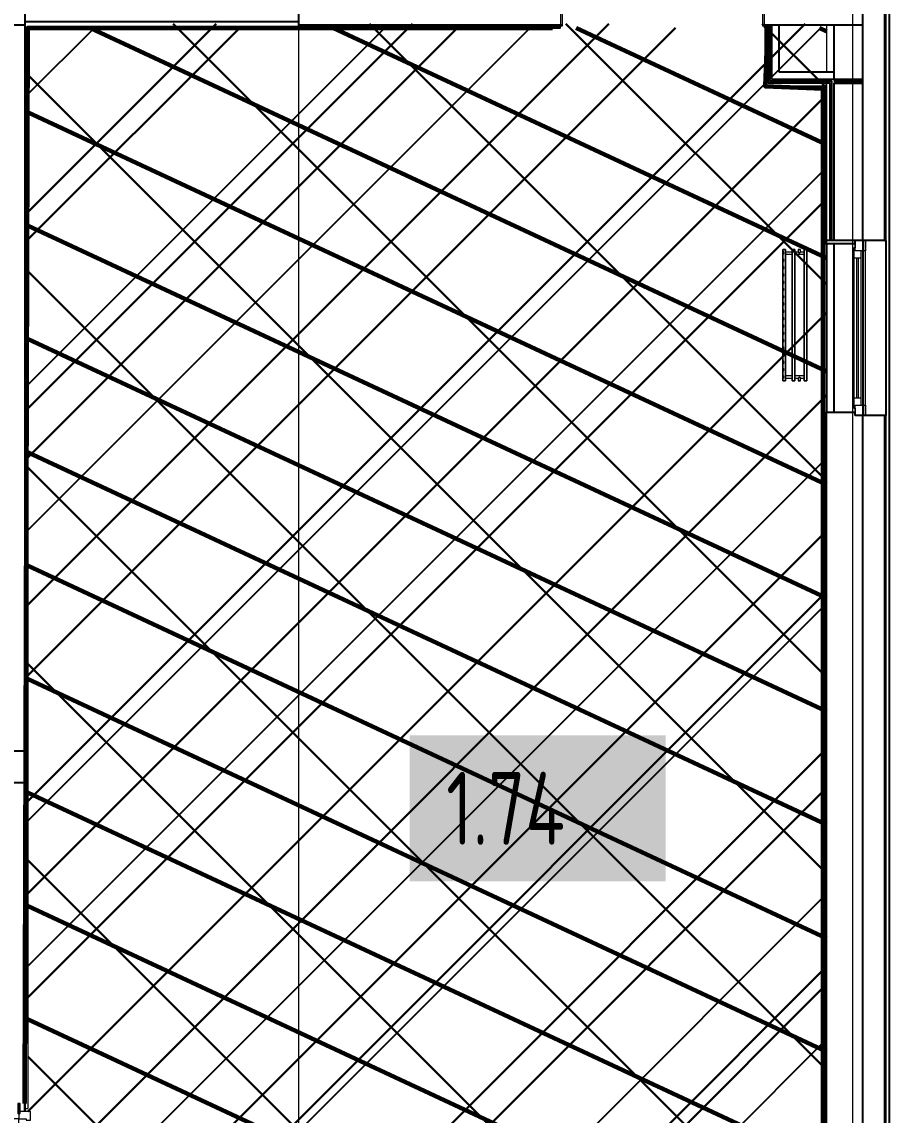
# Model space of a CAD drawing. Header units: millimetres. Extents: x -164500 to 426394, y -23753 to 102118.
# Drawn here: x 119374 to 125325, y 2764 to 10264 of the extents above; entities that cross this region are included whole.
import ezdxf

# ---------------------------------------------------------------- set-up
doc = ezdxf.new("R2010")
doc.units = ezdxf.units.MM
for name, color, linetype, lineweight in [('0) шлифовка', 5, 'Continuous', 60), ('1.4) Плинтус ПЛ-4', 6, 'Continuous', 60), ('5.2) Л-1 Линолеум', 100, 'Continuous', 30), ('7.1) НЗ Стяжка на теплый пол', 160, 'Continuous', 30), ('A-FLOR', 7, 'Continuous', 9), ('A-GLAZ', 7, 'Continuous', 9), ('A-GLAZ-1', 7, 'Continuous', 5), ('Оси', 7, 'Continuous', 9)]:
    doc.layers.add(name, color=color, linetype=linetype, lineweight=lineweight)
doc.layers.add('2) защита вин плитк', color=6, linetype='Continuous')
doc.layers.add('3.2.1) Нал-ой пол 4 вып', color=3, linetype='Continuous')
for name, color, linetype, lineweight, true_color in [('A-DOOR-1', 7, 'Continuous', 5, 0xc0c0c0), ('A-DOOR-FRAM-1', 7, 'Continuous', 5, 0xc0c0c0), ('M-EQPM-1', 7, 'Continuous', 9, 0xb2b2b2)]:
    doc.layers.add(name, color=color, linetype=linetype, lineweight=lineweight, true_color=true_color)
doc.styles.add('СПДС', font='ГОСТ тип А.ttf', dxfattribs={"width": 0.9})

# ---------------------------------------------------------------- blocks, each defined once
blk = doc.blocks.new('110_Дверь_СКБ_2Ст - Д-5_п_ Из игровой в коридор-32679362-Объем проектирования 1 этажа')
at = {"layer": 'A-DOOR-1'}
for p, q in [((662.5, 1010), (612.5, 1010)), ((612.5, 1010), (612.5, 110)), ((662.5, 110), (662.5, 1010)), ((-637.5, 510), (-637.5, 110)), ((-587.5, 510), (-637.5, 510)), ((-587.5, 110), (-587.5, 510)), ((-637.5, 110), (-587.5, 110)), ((612.5, 110), (662.5, 110))]:
    blk.add_line(p, q, dxfattribs=at)
for centre, radius, start, end in [((662.5, 110), 900, 90, 180), ((-637.5, 110), 400, 360, 90)]:
    blk.add_arc(centre, radius, start, end, dxfattribs=at)
at = {"layer": 'A-DOOR-FRAM-1'}
for p, q in [((-672.5, 118), (-742.5, 118)), ((-742.5, 118), (-742.5, 110)), ((-742.5, 110), (-672.5, 110)), ((-637.5, 110), (-687.5, 110)), ((-687.5, 110), (-687.5, 30)), ((-672.5, 110), (-672.5, 118)), ((-637.5, 60), (-637.5, 110)), ((662.5, 110), (662.5, 60)), ((712.5, 110), (662.5, 110)), ((767.5, 118), (697.5, 118)), ((697.5, 118), (697.5, 110)), ((697.5, 110), (767.5, 110)), ((712.5, 30), (712.5, 110)), ((767.5, 110), (767.5, 118)), ((-687.5, 30), (-627.5, 30)), ((-672.5, 30), (-687.5, 30)), ((-687.5, 30), (-687.5, -110)), ((-672.5, -110), (-672.5, 30)), ((-627.5, 60), (-637.5, 60)), ((-627.5, 30), (-627.5, 60)), ((662.5, 60), (652.5, 60)), ((652.5, 60), (652.5, 30)), ((652.5, 30), (712.5, 30)), ((712.5, 30), (697.5, 30)), ((697.5, 30), (697.5, -110)), ((712.5, -110), (712.5, 30)), ((-672.5, -110), (-742.5, -110)), ((-742.5, -110), (-742.5, -118)), ((-742.5, -118), (-672.5, -118)), ((-687.5, -110), (-672.5, -110)), ((-672.5, -118), (-672.5, -110)), ((697.5, -110), (712.5, -110)), ((767.5, -110), (697.5, -110)), ((697.5, -110), (697.5, -118)), ((697.5, -118), (767.5, -118)), ((767.5, -118), (767.5, -110))]:
    blk.add_line(p, q, dxfattribs=at)
blk = doc.blocks.new('120_Окно_СКБ_1Ст - 120_Окно_СКБ_1Ст 1200х2500_h_ с форточкой 3-24161067-Объем проектирования 1 этажа')
at = {"layer": 'A-GLAZ'}
for p, q in [((-600, -127), (-600, -57)), ((-600, -57), (-530, -57)), ((-530, -57), (-530, -127)), ((530, -127), (530, -57)), ((530, -57), (600, -57)), ((600, -57), (600, -127)), ((-530, -127), (-600, -127)), ((-530, -127), (-550, -127)), ((-550, -127), (-550, -137)), ((-550, -137), (550, -137)), ((550, -137), (-550, -137)), ((530, -87), (-530, -87)), ((-530, -87), (-530, -127)), ((-480, -137), (-480, -87)), ((480, -137), (480, -87)), ((530, -127), (530, -87)), ((600, -127), (530, -127)), ((550, -127), (530, -127)), ((550, -137), (550, -127))]:
    blk.add_line(p, q, dxfattribs=at)
at = {"layer": 'A-GLAZ-1'}
for p, q in [((600, -57), (-600, -57)), ((-580, -127), (-550, -127)), ((-480, -107), (480, -107)), ((480, -117), (-480, -117)), ((550, -127), (580, -127))]:
    blk.add_line(p, q, dxfattribs=at)
blk = doc.blocks.new('110_Дверь_СКБ_2Ст - Д-5_п__в составе перегородки _не входит в спец__-32680960-Объем проектирования 1 этажа')
at = {"layer": 'A-DOOR-1'}
for p, q in [((-637.5, 900.5), (-637.5, 0.5)), ((-587.5, 900.5), (-637.5, 900.5)), ((-587.5, 0.5), (-587.5, 900.5)), ((662.5, 400.5), (612.5, 400.5)), ((612.5, 400.5), (612.5, 0.5)), ((662.5, 0.5), (662.5, 400.5)), ((-637.5, 0.5), (-587.5, 0.5)), ((612.5, 0.5), (662.5, 0.5))]:
    blk.add_line(p, q, dxfattribs=at)
for centre, radius, start, end in [((-637.5, 0.5), 900, 0, 90), ((662.5, 0.5), 400, 90, 180)]:
    blk.add_arc(centre, radius, start, end, dxfattribs=at)
at = {"layer": 'A-DOOR-FRAM-1'}
for p, q in [((-672.5, 8.5), (-742.5, 8.5)), ((-742.5, 8.5), (-742.5, 0.5)), ((-742.5, 0.5), (-672.5, 0.5)), ((-637.5, 0.5), (-687.5, 0.5)), ((-687.5, 0.5), (-687.5, -79.5)), ((-672.5, 0.5), (-687.5, 0.5)), ((-687.5, 0.5), (-687.5, -0.5)), ((-672.5, 0.5), (-672.5, 8.5)), ((-672.5, -0.5), (-672.5, 0.5)), ((-637.5, -49.5), (-637.5, 0.5)), ((662.5, 0.5), (662.5, -49.5)), ((712.5, 0.5), (662.5, 0.5)), ((767.5, 8.5), (697.5, 8.5)), ((697.5, 8.5), (697.5, 0.5)), ((712.5, 0.5), (697.5, 0.5)), ((697.5, 0.5), (697.5, -0.5)), ((697.5, 0.5), (767.5, 0.5)), ((712.5, -79.5), (712.5, 0.5)), ((712.5, -0.5), (712.5, 0.5)), ((767.5, 0.5), (767.5, 8.5)), ((-672.5, -0.5), (-742.5, -0.5)), ((-742.5, -0.5), (-742.5, -8.5)), ((-742.5, -8.5), (-672.5, -8.5)), ((-687.5, -0.5), (-672.5, -0.5)), ((-672.5, -8.5), (-672.5, -0.5)), ((-627.5, -49.5), (-637.5, -49.5)), ((-627.5, -79.5), (-627.5, -49.5)), ((662.5, -49.5), (652.5, -49.5)), ((652.5, -49.5), (652.5, -79.5)), ((697.5, -0.5), (712.5, -0.5)), ((767.5, -0.5), (697.5, -0.5)), ((697.5, -0.5), (697.5, -8.5)), ((697.5, -8.5), (767.5, -8.5)), ((767.5, -8.5), (767.5, -0.5)), ((-687.5, -79.5), (-627.5, -79.5)), ((652.5, -79.5), (712.5, -79.5))]:
    blk.add_line(p, q, dxfattribs=at)
blk = doc.blocks.new('radiator_prado_classic_z_tip_30_po exemplyaru - Classic Z Тип 30-300-31430728-Объем проектирования 1 этажа')
at = {"layer": 'M-EQPM-1'}
for p, q in [((0, 228), (0, 210)), ((900, 228), (0, 228)), ((0, 210), (0, 228)), ((0, 228), (12.5, 228)), ((12.5, 228), (37.5, 228)), ((37.5, 228), (12.5, 228)), ((12.5, 228), (37.5, 228)), ((12.5, 228), (17.5, 223)), ((12.5, 228), (17.5, 223)), ((32.5, 223), (37.5, 228)), ((37.5, 228), (32.5, 223)), ((37.5, 228), (62.5, 228)), ((62.5, 228), (87.5, 228)), ((87.5, 228), (62.5, 228)), ((62.5, 228), (87.5, 228)), ((62.5, 228), (67.5, 223)), ((62.5, 228), (67.5, 223)), ((82.5, 223), (87.5, 228)), ((87.5, 228), (82.5, 223)), ((87.5, 228), (112.5, 228)), ((112.5, 228), (137.5, 228)), ((137.5, 228), (112.5, 228)), ((112.5, 228), (137.5, 228)), ((112.5, 228), (117.5, 223)), ((112.5, 228), (117.5, 223)), ((132.5, 223), (137.5, 228)), ((137.5, 228), (132.5, 223)), ((137.5, 228), (162.5, 228)), ((162.5, 228), (187.5, 228)), ((187.5, 228), (162.5, 228)), ((162.5, 228), (187.5, 228)), ((162.5, 228), (167.5, 223)), ((162.5, 228), (167.5, 223)), ((182.5, 223), (187.5, 228)), ((187.5, 228), (182.5, 223)), ((187.5, 228), (212.5, 228)), ((212.5, 228), (237.5, 228)), ((237.5, 228), (212.5, 228)), ((212.5, 228), (237.5, 228)), ((212.5, 228), (217.5, 223)), ((212.5, 228), (217.5, 223)), ((232.5, 223), (237.5, 228)), ((237.5, 228), (232.5, 223)), ((237.5, 228), (262.5, 228)), ((262.5, 228), (287.5, 228)), ((287.5, 228), (262.5, 228)), ((262.5, 228), (287.5, 228)), ((262.5, 228), (267.5, 223)), ((262.5, 228), (267.5, 223)), ((282.5, 223), (287.5, 228)), ((287.5, 228), (282.5, 223)), ((287.5, 228), (312.5, 228)), ((312.5, 228), (337.5, 228)), ((337.5, 228), (312.5, 228)), ((312.5, 228), (337.5, 228)), ((312.5, 228), (317.5, 223)), ((312.5, 228), (317.5, 223)), ((332.5, 223), (337.5, 228)), ((337.5, 228), (332.5, 223)), ((337.5, 228), (362.5, 228)), ((362.5, 228), (387.5, 228)), ((387.5, 228), (362.5, 228)), ((362.5, 228), (387.5, 228)), ((362.5, 228), (367.5, 223)), ((362.5, 228), (367.5, 223)), ((382.5, 223), (387.5, 228)), ((387.5, 228), (382.5, 223)), ((387.5, 228), (412.5, 228)), ((412.5, 228), (437.5, 228)), ((437.5, 228), (412.5, 228)), ((412.5, 228), (437.5, 228)), ((412.5, 228), (417.5, 223)), ((412.5, 228), (417.5, 223)), ((432.5, 223), (437.5, 228)), ((437.5, 228), (432.5, 223)), ((437.5, 228), (462.5, 228)), ((462.5, 228), (487.5, 228)), ((487.5, 228), (462.5, 228)), ((462.5, 228), (487.5, 228)), ((462.5, 228), (467.5, 223)), ((462.5, 228), (467.5, 223)), ((482.5, 223), (487.5, 228)), ((487.5, 228), (482.5, 223)), ((487.5, 228), (512.5, 228)), ((512.5, 228), (537.5, 228)), ((537.5, 228), (512.5, 228)), ((512.5, 228), (537.5, 228)), ((512.5, 228), (517.5, 223)), ((512.5, 228), (517.5, 223)), ((532.5, 223), (537.5, 228)), ((537.5, 228), (532.5, 223)), ((537.5, 228), (562.5, 228)), ((562.5, 228), (587.5, 228)), ((587.5, 228), (562.5, 228)), ((562.5, 228), (587.5, 228)), ((562.5, 228), (567.5, 223)), ((562.5, 228), (567.5, 223)), ((582.5, 223), (587.5, 228)), ((587.5, 228), (582.5, 223)), ((587.5, 228), (612.5, 228)), ((612.5, 228), (637.5, 228)), ((637.5, 228), (612.5, 228)), ((612.5, 228), (637.5, 228)), ((612.5, 228), (617.5, 223)), ((612.5, 228), (617.5, 223)), ((632.5, 223), (637.5, 228)), ((637.5, 228), (632.5, 223)), ((637.5, 228), (662.5, 228)), ((662.5, 228), (687.5, 228)), ((687.5, 228), (662.5, 228)), ((662.5, 228), (687.5, 228)), ((662.5, 228), (667.5, 223)), ((662.5, 228), (667.5, 223)), ((682.5, 223), (687.5, 228)), ((687.5, 228), (682.5, 223)), ((687.5, 228), (712.5, 228)), ((712.5, 228), (737.5, 228)), ((737.5, 228), (712.5, 228)), ((712.5, 228), (737.5, 228)), ((712.5, 228), (717.5, 223)), ((712.5, 228), (717.5, 223)), ((732.5, 223), (737.5, 228)), ((737.5, 228), (732.5, 223)), ((737.5, 228), (762.5, 228)), ((762.5, 228), (787.5, 228)), ((787.5, 228), (762.5, 228)), ((762.5, 228), (787.5, 228)), ((762.5, 228), (767.5, 223)), ((762.5, 228), (767.5, 223)), ((782.5, 223), (787.5, 228)), ((787.5, 228), (782.5, 223)), ((787.5, 228), (812.5, 228)), ((812.5, 228), (837.5, 228)), ((837.5, 228), (812.5, 228)), ((812.5, 228), (837.5, 228)), ((812.5, 228), (817.5, 223)), ((812.5, 228), (817.5, 223)), ((832.5, 223), (837.5, 228)), ((837.5, 228), (832.5, 223)), ((837.5, 228), (862.5, 228)), ((862.5, 228), (887.5, 228)), ((887.5, 228), (862.5, 228)), ((862.5, 228), (887.5, 228)), ((862.5, 228), (867.5, 223)), ((862.5, 228), (867.5, 223)), ((882.5, 223), (887.5, 228)), ((887.5, 228), (882.5, 223)), ((887.5, 228), (900, 228)), ((900, 210), (900, 228)), ((900, 228), (900, 210)), ((0, 210), (900, 210)), ((17.8, 210), (0, 210)), ((900, 164), (0, 164)), ((0, 164), (0, 146)), ((0, 146), (0, 164)), ((0, 164), (17.8, 164)), ((32.5, 223), (17.5, 223)), ((17.5, 223), (32.5, 223)), ((17.5, 210), (17.5, 164)), ((17.5, 210), (17.5, 164)), ((17.8, 210), (17.5, 210)), ((17.5, 210), (17.8, 210)), ((17.8, 210), (17.5, 210)), ((17.5, 210), (32.5, 210)), ((17.8, 164), (17.5, 164)), ((17.5, 164), (17.8, 164)), ((17.8, 164), (17.5, 164)), ((17.5, 164), (32.5, 164)), ((32.2, 210), (17.8, 210)), ((17.8, 210), (32.2, 210)), ((32.2, 210), (17.8, 210)), ((32.2, 164), (17.8, 164)), ((17.8, 164), (32.2, 164)), ((32.2, 164), (17.8, 164)), ((32.5, 210), (32.2, 210)), ((32.2, 210), (32.5, 210)), ((32.5, 210), (32.2, 210)), ((867.8, 210), (32.2, 210)), ((32.5, 164), (32.2, 164)), ((32.2, 164), (32.5, 164)), ((32.5, 164), (32.2, 164)), ((32.2, 164), (867.8, 164)), ((32.5, 164), (32.5, 210)), ((32.5, 164), (32.5, 210)), ((82.5, 223), (67.5, 223)), ((67.5, 223), (82.5, 223)), ((132.5, 223), (117.5, 223)), ((117.5, 223), (132.5, 223)), ((182.5, 223), (167.5, 223)), ((167.5, 223), (182.5, 223)), ((232.5, 223), (217.5, 223)), ((217.5, 223), (232.5, 223)), ((282.5, 223), (267.5, 223)), ((267.5, 223), (282.5, 223)), ((332.5, 223), (317.5, 223)), ((317.5, 223), (332.5, 223)), ((382.5, 223), (367.5, 223)), ((367.5, 223), (382.5, 223)), ((432.5, 223), (417.5, 223)), ((417.5, 223), (432.5, 223)), ((482.5, 223), (467.5, 223)), ((467.5, 223), (482.5, 223)), ((532.5, 223), (517.5, 223)), ((517.5, 223), (532.5, 223)), ((582.5, 223), (567.5, 223)), ((567.5, 223), (582.5, 223)), ((632.5, 223), (617.5, 223)), ((617.5, 223), (632.5, 223)), ((682.5, 223), (667.5, 223)), ((667.5, 223), (682.5, 223)), ((732.5, 223), (717.5, 223)), ((717.5, 223), (732.5, 223)), ((782.5, 223), (767.5, 223)), ((767.5, 223), (782.5, 223)), ((832.5, 223), (817.5, 223)), ((817.5, 223), (832.5, 223)), ((882.5, 223), (867.5, 223)), ((867.5, 223), (882.5, 223)), ((867.5, 210), (867.5, 164)), ((867.5, 210), (867.5, 164)), ((867.8, 210), (867.5, 210)), ((867.5, 210), (882.5, 210)), ((867.8, 210), (867.5, 210)), ((867.5, 210), (867.8, 210)), ((867.8, 164), (867.5, 164)), ((867.5, 164), (882.5, 164)), ((867.8, 164), (867.5, 164)), ((867.5, 164), (867.8, 164)), ((882.2, 210), (867.8, 210)), ((873.1, 210), (867.8, 210)), ((867.8, 210), (882.2, 210)), ((882.2, 164), (867.8, 164)), ((882.2, 164), (867.8, 164)), ((867.8, 164), (882.2, 164)), ((882.2, 210), (873.1, 210)), ((882.5, 210), (882.2, 210)), ((882.5, 210), (882.2, 210)), ((882.2, 210), (882.5, 210)), ((900, 210), (882.2, 210)), ((882.5, 164), (882.2, 164)), ((882.5, 164), (882.2, 164)), ((882.2, 164), (882.5, 164)), ((882.2, 164), (900, 164)), ((882.5, 164), (882.5, 210)), ((882.5, 164), (882.5, 210)), ((900, 146), (900, 164)), ((900, 164), (900, 146)), ((0, 146), (900, 146)), ((18.5, 146), (0, 146)), ((17.5, 121.5), (0, 121.5)), ((17.5, 121.5), (0, 121.5)), ((0, 121.5), (0, 120.5)), ((0, 106.5), (0, 121.5)), ((0, 120.5), (0, 107.5)), ((0, 120.5), (0, 119.3)), ((0, 114), (0, 120.5)), ((0, 120.5), (0, 120.5)), ((0, 119.3), (0, 117.8)), ((0, 117.8), (0, 114)), ((0, 114), (0, 110.3)), ((0, 107.5), (0, 114)), ((0, 110.3), (0, 108.7)), ((0, 108.7), (0, 107.5)), ((0, 107.5), (0, 106.5)), ((0, 107.5), (0, 107.5)), ((0, 106.5), (17.5, 106.5)), ((0, 106.5), (17.5, 106.5)), ((900, 82), (0, 82)), ((0, 82), (0, 64)), ((0, 64), (0, 82)), ((0, 82), (18.5, 82)), ((17.5, 146), (17.5, 121.5)), ((17.5, 146), (17.5, 121.5)), ((17.5, 146), (18.5, 146)), ((18.5, 146), (17.5, 146)), ((17.5, 146), (18.5, 146)), ((32.5, 146), (17.5, 146)), ((17.5, 106.5), (17.5, 82)), ((17.5, 106.5), (17.5, 82)), ((18.5, 82), (17.5, 82)), ((17.5, 82), (18.5, 82)), ((18.5, 82), (17.5, 82)), ((17.5, 82), (32.5, 82)), ((18.5, 146), (21.2, 146)), ((32.2, 146), (18.5, 146)), ((18.5, 146), (32.2, 146)), ((31.5, 82), (18.5, 82)), ((18.5, 82), (32.2, 82)), ((32.2, 82), (18.5, 82)), ((21.2, 146), (25, 146)), ((25, 146), (30.3, 146)), ((30.3, 146), (32.2, 146)), ((32.2, 82), (31.5, 82)), ((32.2, 146), (32.5, 146)), ((32.5, 146), (32.2, 146)), ((32.2, 146), (32.5, 146)), ((867.8, 146), (32.2, 146)), ((32.5, 82), (32.2, 82)), ((32.2, 82), (32.5, 82)), ((32.5, 82), (32.2, 82)), ((32.2, 82), (867.8, 82)), ((32.5, 82), (32.5, 146)), ((32.5, 82), (32.5, 146)), ((867.5, 146), (867.5, 82)), ((867.5, 146), (867.5, 82)), ((867.5, 146), (867.8, 146)), ((882.5, 146), (867.5, 146)), ((867.5, 146), (867.8, 146)), ((867.8, 146), (867.5, 146)), ((867.8, 82), (867.5, 82)), ((867.5, 82), (882.5, 82)), ((867.8, 82), (867.5, 82)), ((867.5, 82), (867.8, 82)), ((867.8, 146), (881.5, 146)), ((867.8, 146), (881.5, 146)), ((881.5, 146), (867.8, 146)), ((881.5, 82), (867.8, 82)), ((881.5, 82), (867.8, 82)), ((867.8, 82), (881.5, 82)), ((881.5, 146), (882.5, 146)), ((881.5, 146), (882.5, 146)), ((882.5, 146), (881.5, 146)), ((900, 146), (881.5, 146)), ((882.5, 82), (881.5, 82)), ((882.5, 82), (881.5, 82)), ((881.5, 82), (882.5, 82)), ((881.5, 82), (900, 82)), ((882.5, 121.5), (882.5, 146)), ((882.5, 121.5), (882.5, 146)), ((900, 121.5), (882.5, 121.5)), ((900, 121.5), (882.5, 121.5)), ((882.5, 82), (882.5, 106.5)), ((882.5, 106.5), (900, 106.5)), ((882.5, 82), (882.5, 106.5)), ((882.5, 106.5), (900, 106.5)), ((900, 121.5), (900, 106.5)), ((900, 120.5), (900, 121.5)), ((900, 121.5), (900, 120.5)), ((900, 120.5), (900, 121.5)), ((900, 107.5), (900, 120.5)), ((900, 120.5), (900, 107.5)), ((900, 107.5), (900, 120.5)), ((900, 106.5), (900, 107.5)), ((900, 107.5), (900, 106.5)), ((900, 106.5), (900, 107.5)), ((900, 64), (900, 82)), ((900, 82), (900, 64)), ((900, 64), (0, 64)), ((0, 64), (900, 64))]:
    blk.add_line(p, q, dxfattribs=at)
for points, knots in [([(18.5, 120.5), (18.4, 120.6), (18.3, 120.7), (18.1, 120.9), (17.9, 121.1), (17.8, 121.2), (17.7, 121.3), (17.5, 121.5), (17.5, 121.5), (17.5, 121.5)], [0.7142857, 0.7142857, 0.7142857, 0.7142857, 0.75, 0.7857143, 0.8214286, 0.8571429, 0.8928571, 0.9285714, 1, 1, 1, 1]), ([(17.5, 121.5), (17.5, 121.5), (17.5, 121.5), (17.7, 121.3), (17.8, 121.2), (17.9, 121.1), (18.1, 120.9), (18.3, 120.7), (18.4, 120.6), (18.5, 120.5)], [0, 0, 0, 0, 0.0714286, 0.1071429, 0.1428571, 0.1785714, 0.2142857, 0.25, 0.2857143, 0.2857143, 0.2857143, 0.2857143]), ([(17.5, 121.5), (17.5, 121.5), (17.5, 121.5), (17.7, 121.3), (17.8, 121.2), (17.9, 121.1), (18.1, 120.9), (18.3, 120.7), (18.4, 120.6), (18.5, 120.5)], [0, 0, 0, 0, 0.0714286, 0.1071429, 0.1428571, 0.1785714, 0.2142857, 0.25, 0.2857143, 0.2857143, 0.2857143, 0.2857143]), ([(25, 114), (24.5, 114.5), (23.6, 115.4), (22.4, 116.6), (21.6, 117.4), (21.1, 117.9), (20.8, 118.2), (20.5, 118.5), (20.2, 118.8), (19.8, 119.1), (19.6, 119.4), (19.3, 119.7), (19, 120), (18.7, 120.3), (18.5, 120.5), (18.3, 120.7), (18.1, 120.9), (17.9, 121.1), (17.8, 121.2), (17.7, 121.3), (17.5, 121.5), (17.5, 121.5), (17.5, 121.5)], [0, 0, 0, 0, 0.142857, 0.285714, 0.357143, 0.392857, 0.428571, 0.464286, 0.5, 0.535714, 0.571429, 0.607143, 0.642857, 0.678571, 0.714286, 0.75, 0.785714, 0.821429, 0.857143, 0.892857, 0.928571, 1, 1, 1, 1]), ([(17.5, 106.5), (17.5, 106.5), (17.5, 106.5), (17.7, 106.7), (17.8, 106.8), (17.9, 106.9), (18.1, 107.1), (18.3, 107.3), (18.5, 107.5), (18.7, 107.7), (19, 108), (19.3, 108.3), (19.6, 108.6), (19.8, 108.9), (20.3, 109.3), (20.7, 109.7), (21.1, 110.1), (21.6, 110.6), (22.4, 111.4), (23.6, 112.6), (24.5, 113.5), (25, 114)], [0, 0, 0, 0, 0.071429, 0.107143, 0.142857, 0.178571, 0.214286, 0.25, 0.285714, 0.321429, 0.357143, 0.392857, 0.428571, 0.464286, 0.5, 0.571429, 0.607143, 0.642857, 0.714286, 0.857143, 1, 1, 1, 1]), ([(17.5, 106.5), (17.5, 106.5), (17.5, 106.5), (17.7, 106.7), (17.8, 106.8), (17.9, 106.9), (18.1, 107.1), (18.3, 107.3), (18.4, 107.4), (18.5, 107.5)], [0, 0, 0, 0, 0.0714286, 0.1071429, 0.1428571, 0.1785714, 0.2142857, 0.25, 0.2857143, 0.2857143, 0.2857143, 0.2857143]), ([(18.5, 107.5), (18.4, 107.4), (18.3, 107.3), (18.1, 107.1), (17.9, 106.9), (17.8, 106.8), (17.7, 106.7), (17.5, 106.5), (17.5, 106.5), (17.5, 106.5)], [0.7142857, 0.7142857, 0.7142857, 0.7142857, 0.75, 0.7857143, 0.8214286, 0.8571429, 0.8928571, 0.9285714, 1, 1, 1, 1]), ([(18.5, 107.5), (18.4, 107.4), (18.3, 107.3), (18.1, 107.1), (17.9, 106.9), (17.8, 106.8), (17.7, 106.7), (17.5, 106.5), (17.5, 106.5), (17.5, 106.5)], [0.7142857, 0.7142857, 0.7142857, 0.7142857, 0.75, 0.7857143, 0.8214286, 0.8571429, 0.8928571, 0.9285714, 1, 1, 1, 1]), ([(19.6, 119.4), (19.7, 119.3), (19.9, 119.2), (20.3, 118.7), (20.7, 118.3), (21.1, 117.9), (21.6, 117.4), (21.9, 117.1), (22.1, 116.9)], [0.4285714, 0.4285714, 0.4285714, 0.4285714, 0.4642857, 0.5, 0.5714286, 0.6071429, 0.6428571, 0.7142857, 0.7142857, 0.7142857, 0.7142857]), ([(19.6, 119.4), (19.7, 119.3), (19.8, 119.1), (20.3, 118.7), (20.7, 118.3), (21.1, 117.9), (21.6, 117.4), (21.9, 117.1), (22.1, 116.9)], [0.4285714, 0.4285714, 0.4285714, 0.4285714, 0.4642857, 0.5, 0.5714286, 0.6071429, 0.6428571, 0.7142857, 0.7142857, 0.7142857, 0.7142857]), ([(19.6, 108.6), (19.7, 108.7), (19.9, 108.8), (20.3, 109.3), (20.7, 109.7), (21.1, 110.1), (21.6, 110.6), (21.9, 110.9), (22.1, 111.1)], [0.4285714, 0.4285714, 0.4285714, 0.4285714, 0.4642857, 0.5, 0.5714286, 0.6071429, 0.6428571, 0.7142857, 0.7142857, 0.7142857, 0.7142857]), ([(22.1, 111.1), (21.9, 110.9), (21.6, 110.6), (21.1, 110.1), (20.8, 109.8), (20.5, 109.5), (20.2, 109.2), (19.9, 108.8), (19.7, 108.7), (19.6, 108.6)], [0.2857143, 0.2857143, 0.2857143, 0.2857143, 0.3571429, 0.3928571, 0.4285714, 0.4642857, 0.5, 0.5357143, 0.5714286, 0.5714286, 0.5714286, 0.5714286]), ([(22.1, 111.1), (21.9, 110.9), (21.6, 110.6), (21.1, 110.1), (20.8, 109.8), (20.5, 109.5), (20.2, 109.2), (19.8, 108.9), (19.7, 108.7), (19.6, 108.6)], [0.2857143, 0.2857143, 0.2857143, 0.2857143, 0.3571429, 0.3928571, 0.4285714, 0.4642857, 0.5, 0.5357143, 0.5714286, 0.5714286, 0.5714286, 0.5714286]), ([(22.1, 116.9), (21.9, 117.1), (21.6, 117.4), (21.1, 117.9), (20.9, 118.1), (20.8, 118.2)], [0.2857143, 0.2857143, 0.2857143, 0.2857143, 0.3571429, 0.3928571, 0.4285714, 0.4285714, 0.4285714, 0.4285714]), ([(875, 114), (875.5, 114.5), (876.4, 115.4), (877.6, 116.6), (878.4, 117.4), (878.9, 117.9), (879.2, 118.2), (879.5, 118.5), (879.8, 118.8), (880.1, 119.2), (880.4, 119.4), (880.7, 119.7), (881, 120), (881.3, 120.3), (881.5, 120.5), (881.7, 120.7), (881.9, 120.9), (882.1, 121.1), (882.2, 121.2), (882.3, 121.3), (882.5, 121.5), (882.5, 121.5), (882.5, 121.5)], [0, 0, 0, 0, 0.142857, 0.285714, 0.357143, 0.392857, 0.428571, 0.464286, 0.5, 0.535714, 0.571429, 0.607143, 0.642857, 0.678571, 0.714286, 0.75, 0.785714, 0.821429, 0.857143, 0.892857, 0.928571, 1, 1, 1, 1]), ([(882.5, 106.5), (882.5, 106.5), (882.5, 106.5), (882.3, 106.7), (882.2, 106.8), (882.1, 106.9), (881.9, 107.1), (881.7, 107.3), (881.5, 107.5), (881.3, 107.7), (881, 108), (880.7, 108.3), (880.4, 108.6), (880.1, 108.8), (879.7, 109.3), (879.3, 109.7), (878.9, 110.1), (878.4, 110.6), (877.6, 111.4), (876.4, 112.6), (875.5, 113.5), (875, 114)], [0, 0, 0, 0, 0.071429, 0.107143, 0.142857, 0.178571, 0.214286, 0.25, 0.285714, 0.321429, 0.357143, 0.392857, 0.428571, 0.464286, 0.5, 0.571429, 0.607143, 0.642857, 0.714286, 0.857143, 1, 1, 1, 1]), ([(880.4, 119.4), (880.3, 119.3), (880.1, 119.2), (879.7, 118.7), (879.3, 118.3), (878.9, 117.9), (878.4, 117.4), (878.1, 117.1), (877.9, 116.9)], [0.4285714, 0.4285714, 0.4285714, 0.4285714, 0.4642857, 0.5, 0.5714286, 0.6071429, 0.6428571, 0.7142857, 0.7142857, 0.7142857, 0.7142857]), ([(880.4, 119.4), (880.3, 119.3), (880.1, 119.2), (879.7, 118.7), (879.3, 118.3), (878.9, 117.9), (878.4, 117.4), (878.1, 117.1), (877.9, 116.9)], [0.4285714, 0.4285714, 0.4285714, 0.4285714, 0.4642857, 0.5, 0.5714286, 0.6071429, 0.6428571, 0.7142857, 0.7142857, 0.7142857, 0.7142857]), ([(877.9, 116.9), (878.1, 117.1), (878.4, 117.4), (878.9, 117.9), (879.2, 118.2), (879.5, 118.5), (879.8, 118.8), (880.1, 119.2), (880.3, 119.3), (880.4, 119.4)], [0.2857143, 0.2857143, 0.2857143, 0.2857143, 0.3571429, 0.3928571, 0.4285714, 0.4642857, 0.5, 0.5357143, 0.5714286, 0.5714286, 0.5714286, 0.5714286]), ([(877.9, 111.1), (878.1, 110.9), (878.4, 110.6), (878.9, 110.1), (879.2, 109.8), (879.5, 109.5), (879.8, 109.2), (880.1, 108.8), (880.3, 108.7), (880.4, 108.6)], [0.2857143, 0.2857143, 0.2857143, 0.2857143, 0.3571429, 0.3928571, 0.4285714, 0.4642857, 0.5, 0.5357143, 0.5714286, 0.5714286, 0.5714286, 0.5714286]), ([(877.9, 111.1), (878.1, 110.9), (878.4, 110.6), (878.9, 110.1), (879.2, 109.8), (879.5, 109.5), (879.8, 109.2), (880.1, 108.8), (880.3, 108.7), (880.4, 108.6)], [0.2857143, 0.2857143, 0.2857143, 0.2857143, 0.3571429, 0.3928571, 0.4285714, 0.4642857, 0.5, 0.5357143, 0.5714286, 0.5714286, 0.5714286, 0.5714286]), ([(880.4, 108.6), (880.3, 108.7), (880.1, 108.8), (879.7, 109.3), (879.3, 109.7), (878.9, 110.1), (878.4, 110.6), (878.1, 110.9), (877.9, 111.1)], [0.4285714, 0.4285714, 0.4285714, 0.4285714, 0.4642857, 0.5, 0.5714286, 0.6071429, 0.6428571, 0.7142857, 0.7142857, 0.7142857, 0.7142857]), ([(882.5, 121.5), (882.5, 121.5), (882.5, 121.5), (882.3, 121.3), (882.2, 121.2), (882.1, 121.1), (881.9, 120.9), (881.7, 120.7), (881.6, 120.6), (881.5, 120.5)], [0, 0, 0, 0, 0.0714286, 0.1071429, 0.1428571, 0.1785714, 0.2142857, 0.25, 0.2857143, 0.2857143, 0.2857143, 0.2857143]), ([(882.5, 121.5), (882.5, 121.5), (882.5, 121.5), (882.3, 121.3), (882.2, 121.2), (882.1, 121.1), (881.9, 120.9), (881.7, 120.7), (881.6, 120.6), (881.5, 120.5)], [0, 0, 0, 0, 0.0714286, 0.1071429, 0.1428571, 0.1785714, 0.2142857, 0.25, 0.2857143, 0.2857143, 0.2857143, 0.2857143]), ([(881.5, 120.5), (881.6, 120.6), (881.7, 120.7), (881.9, 120.9), (882.1, 121.1), (882.2, 121.2), (882.3, 121.3), (882.5, 121.5), (882.5, 121.5), (882.5, 121.5)], [0.7142857, 0.7142857, 0.7142857, 0.7142857, 0.75, 0.7857143, 0.8214286, 0.8571429, 0.8928571, 0.9285714, 1, 1, 1, 1]), ([(881.5, 107.5), (881.6, 107.4), (881.7, 107.3), (881.9, 107.1), (882.1, 106.9), (882.2, 106.8), (882.3, 106.7), (882.5, 106.5), (882.5, 106.5), (882.5, 106.5)], [0.7142857, 0.7142857, 0.7142857, 0.7142857, 0.75, 0.7857143, 0.8214286, 0.8571429, 0.8928571, 0.9285714, 1, 1, 1, 1]), ([(881.5, 107.5), (881.6, 107.4), (881.7, 107.3), (881.9, 107.1), (882.1, 106.9), (882.2, 106.8), (882.3, 106.7), (882.5, 106.5), (882.5, 106.5), (882.5, 106.5)], [0.7142857, 0.7142857, 0.7142857, 0.7142857, 0.75, 0.7857143, 0.8214286, 0.8571429, 0.8928571, 0.9285714, 1, 1, 1, 1]), ([(882.5, 106.5), (882.5, 106.5), (882.5, 106.5), (882.3, 106.7), (882.2, 106.8), (882.1, 106.9), (881.9, 107.1), (881.7, 107.3), (881.6, 107.4), (881.5, 107.5)], [0, 0, 0, 0, 0.0714286, 0.1071429, 0.1428571, 0.1785714, 0.2142857, 0.25, 0.2857143, 0.2857143, 0.2857143, 0.2857143])]:
    blk.add_open_spline(points, degree=3, knots=knots, dxfattribs=at)
for points in [[(19.6, 119.4), (19.5, 119.5), (19.3, 119.7), (19, 120), (18.7, 120.3), (18.6, 120.4), (18.5, 120.5)], [(18.5, 120.5), (18.6, 120.4), (18.7, 120.3), (19, 120), (19.3, 119.7), (19.5, 119.5), (19.6, 119.4)], [(18.5, 120.5), (18.6, 120.4), (18.7, 120.3), (19, 120), (19.3, 119.7), (19.5, 119.5), (19.6, 119.4)], [(18.5, 107.5), (18.6, 107.6), (18.7, 107.7), (19, 108), (19.3, 108.3), (19.5, 108.5), (19.6, 108.6)], [(19.6, 108.6), (19.5, 108.5), (19.3, 108.3), (19, 108), (18.7, 107.7), (18.6, 107.6), (18.5, 107.5)], [(19.6, 108.6), (19.5, 108.5), (19.3, 108.3), (19, 108), (18.7, 107.7), (18.6, 107.6), (18.5, 107.5)], [(20.8, 118.2), (20.7, 118.3), (20.5, 118.5), (20.2, 118.8), (19.9, 119.2), (19.7, 119.3), (19.6, 119.4)], [(25, 114), (24.5, 114.5), (23.6, 115.4), (22.6, 116.4), (22.1, 116.9)], [(22.1, 116.9), (22.6, 116.4), (23.6, 115.4), (24.5, 114.5), (25, 114)], [(22.1, 116.9), (22.6, 116.4), (23.6, 115.4), (24.5, 114.5), (25, 114)], [(22.1, 111.1), (22.6, 111.6), (23.6, 112.6), (24.5, 113.5), (25, 114)], [(25, 114), (24.5, 113.5), (23.6, 112.6), (22.6, 111.6), (22.1, 111.1)], [(25, 114), (24.5, 113.5), (23.6, 112.6), (22.6, 111.6), (22.1, 111.1)], [(877.9, 116.9), (877.4, 116.4), (876.4, 115.4), (875.5, 114.5), (875, 114)], [(877.9, 116.9), (877.4, 116.4), (876.4, 115.4), (875.5, 114.5), (875, 114)], [(875, 114), (875.5, 114.5), (876.4, 115.4), (877.4, 116.4), (877.9, 116.9)], [(875, 114), (875.5, 113.5), (876.4, 112.6), (877.4, 111.6), (877.9, 111.1)], [(875, 114), (875.5, 113.5), (876.4, 112.6), (877.4, 111.6), (877.9, 111.1)], [(877.9, 111.1), (877.4, 111.6), (876.4, 112.6), (875.5, 113.5), (875, 114)], [(881.5, 120.5), (881.4, 120.4), (881.3, 120.3), (881, 120), (880.7, 119.7), (880.5, 119.5), (880.4, 119.4)], [(881.5, 120.5), (881.4, 120.4), (881.3, 120.3), (881, 120), (880.7, 119.7), (880.5, 119.5), (880.4, 119.4)], [(880.4, 119.4), (880.5, 119.5), (880.7, 119.7), (881, 120), (881.3, 120.3), (881.4, 120.4), (881.5, 120.5)], [(880.4, 108.6), (880.5, 108.5), (880.7, 108.3), (881, 108), (881.3, 107.7), (881.4, 107.6), (881.5, 107.5)], [(880.4, 108.6), (880.5, 108.5), (880.7, 108.3), (881, 108), (881.3, 107.7), (881.4, 107.6), (881.5, 107.5)], [(881.5, 107.5), (881.4, 107.6), (881.3, 107.7), (881, 108), (880.7, 108.3), (880.5, 108.5), (880.4, 108.6)]]:
    blk.add_open_spline(points, degree=3, dxfattribs=at)

msp = doc.modelspace()

# ---------------------------------------------------------------- hatches: boundary and pattern name
at = {"layer": '0) шлифовка', "true_color": 0x2776bb}
h = msp.add_hatch(dxfattribs=at)
h.set_pattern_fill('ANSI31', color=152, scale=222, angle=110)
h.paths.add_polyline_path([(124894.702, 10222.938), (119415.702, 10222.938), (119415.702, 23.938), (124894.702, 23.938)])
at = {"layer": '2) защита вин плитк'}
h = msp.add_hatch(dxfattribs=at)
h.set_pattern_fill('ANSI31', color=256, scale=222)
h.paths.add_polyline_path([(124894.702, 10222.938), (119415.702, 10222.938), (119415.702, 23.938), (124894.702, 23.938)])
at = {"layer": '3.2.1) Нал-ой пол 4 вып'}
h = msp.add_hatch(dxfattribs=at)
h.set_pattern_fill('ANSI31', color=256, scale=300)
h.paths.add_polyline_path([(124894.702, 10250.774), (119415.702, 10250.774), (119415.702, 51.774), (124894.702, 51.774)])
at = {"layer": '5.2) Л-1 Линолеум'}
h = msp.add_hatch(dxfattribs=at)
h.set_pattern_fill('ANSI37', color=256, scale=300)
h.paths.add_polyline_path([(124894.702, 10250.774), (119415.702, 10250.774), (119415.702, 51.774), (124894.702, 51.774)])
at = {"layer": '7.1) НЗ Стяжка на теплый пол'}
h = msp.add_hatch(dxfattribs=at)
h.set_pattern_fill('ANSI31', color=256, scale=333)
h.paths.add_polyline_path([(124894.702, 10222.938), (119415.702, 10222.938), (119415.702, 23.938), (124894.702, 23.938)])

# ---------------------------------------------------------------- linework, layer by layer
for p, q in [((125144.702, 8763.982), (125144.702, 21263.938)), ((125324.702, 11585.938), (125324.702, -416.062)), ((125294.702, 8763.982), (125294.702, 10683.938)), ((125297.702, 8763.982), (125297.702, 10683.938)), ((125302.702, 8763.982), (125302.702, 10683.938)), ((121274.702, 10223.938), (121274.702, 10633.938)), ((119394.702, 10463.938), (119394.702, 5042.938)), ((111994.702, 10243.938), (119394.702, 10243.938)), ((121274.702, 10263.938), (119394.702, 10263.938)), ((121274.702, 10223.938), (119414.702, 10223.938)), ((119415.702, 5042.938), (119415.702, 10222.938)), ((119415.702, 10222.938), (123069.702, 10222.938)), ((121274.702, 10223.938), (121274.702, 10263.938)), ((121274.702, 10243.938), (123014.702, 10243.938)), ((123069.702, 10223.938), (121274.702, 10223.938)), ((123069.702, 10222.938), (123069.702, 10223.938)), ((124469.702, 10235.938), (124469.702, 10223.938)), ((124470.202, 10223.938), (124469.702, 10223.938)), ((124469.702, 10223.938), (124469.702, 10222.938)), ((124469.702, 10223.938), (124494.702, 10223.938)), ((124469.702, 10222.938), (124470.202, 10222.938)), ((124470.202, 10222.938), (124470.202, 10223.938)), ((124474.702, 10223.438), (124473.702, 10223.438)), ((124473.702, 10223.438), (124473.702, 9822.938)), ((124474.702, 10235.938), (124474.702, 10223.938)), ((124494.702, 10235.938), (124494.702, 9843.938)), ((124507.202, 9856.438), (124507.202, 10235.938)), ((124519.702, 9868.938), (124519.702, 10235.938)), ((124524.702, 10243.938), (125144.702, 10243.938)), ((124569.702, 9918.938), (124569.702, 10243.938)), ((124944.702, 10243.938), (124944.702, 9868.938)), ((124944.702, 9918.938), (124569.702, 9918.938)), ((124919.702, 9843.938), (124494.702, 9843.938)), ((124932.202, 9856.438), (124507.202, 9856.438)), ((125144.702, 9868.938), (124519.702, 9868.938)), ((124869.702, 9843.938), (124869.702, 8743.482)), ((124894.702, 8743.982), (124894.702, 9843.938)), ((124919.702, 8763.982), (124919.702, 9843.938)), ((124932.202, 8763.982), (124932.202, 9856.438)), ((124944.702, 9856.438), (125144.702, 9856.438)), ((124944.702, 9843.938), (124944.702, 8763.982)), ((124944.702, 9843.938), (125144.702, 9843.938)), ((124473.702, 9822.938), (124869.702, 9822.938)), ((124869.702, 9823.938), (124874.702, 9823.938)), ((124874.702, 9823.938), (124874.702, 8987.224)), ((124874.702, 9519.028), (124873.702, 9519.028)), ((124873.702, 9519.028), (124873.702, 9465.167)), ((124873.702, 9465.167), (124874.702, 9465.167)), ((124874.702, 9304.468), (124873.702, 9304.468)), ((124873.702, 9304.468), (124873.702, 9240.714)), ((124873.702, 9240.714), (124874.702, 9240.714)), ((124874.702, 8987.224), (124873.702, 8987.224)), ((124873.702, 8987.224), (124873.702, 8763.982)), ((124874.702, 8763.982), (124874.702, 8987.224)), ((124869.702, 8743.482), (124894.702, 8743.482)), ((124869.702, 7584.982), (124869.702, 8743.482)), ((124873.702, 8763.982), (124874.702, 8763.982)), ((125294.702, 8763.982), (124874.702, 8763.982)), ((124894.702, 8743.982), (125092.702, 8743.982)), ((124894.702, 8743.982), (124894.702, 8742.982)), ((124894.702, 8742.982), (124894.702, 7584.982)), ((124894.702, 8742.982), (125092.702, 8742.982)), ((124944.702, 8743.982), (124944.702, 7584.982)), ((125092.702, 8743.982), (125092.702, 8763.982)), ((125092.702, 8742.982), (125092.702, 8743.982)), ((125144.702, 8763.982), (125144.702, 7563.982)), ((125294.702, 8763.982), (125302.702, 8763.982)), ((125302.702, 8763.982), (125302.702, 7563.982)), ((124869.702, 7584.982), (124894.702, 7584.982)), ((125092.702, 7584.982), (124894.702, 7584.982)), ((124894.702, 7584.982), (124894.702, 7583.982)), ((124894.702, 13.938), (124894.702, 7583.982)), ((125092.702, 7583.982), (124894.702, 7583.982)), ((125092.702, 7583.982), (125092.702, 7584.982)), ((125092.702, 7563.982), (125092.702, 7583.982)), ((124874.702, 7564.745), (124873.702, 7564.745)), ((124873.702, 7564.745), (124873.702, 7126.199)), ((124894.702, 7563.982), (124874.702, 7563.982)), ((125294.702, 7563.982), (125092.702, 7563.982)), ((125144.702, -236.062), (125144.702, 7563.982)), ((125302.702, 7563.982), (125294.702, 7563.982)), ((125294.702, -386.062), (125294.702, 7563.982)), ((125297.702, -389.062), (125297.702, 7563.982)), ((125302.702, -394.062), (125302.702, 7563.982)), ((124873.702, 7126.199), (124874.702, 7126.199)), ((124873.702, 7006.022), (124873.702, 7126.199)), ((124873.702, 7006.022), (124874.702, 7006.022)), ((124873.702, 6483.938), (124874.702, 6483.938)), ((124873.702, 6352.741), (124873.702, 6483.938)), ((124873.702, 6352.741), (124873.702, 6007.066)), ((124874.702, 6352.741), (124873.702, 6352.741)), ((124873.702, 6109.802), (124874.702, 6109.802)), ((124874.702, 6085.479), (124873.702, 6085.479)), ((124873.702, 6007.066), (124874.702, 6007.066)), ((124873.702, 5892.383), (124873.702, 6007.066)), ((124873.702, 5892.383), (124874.702, 5892.383)), ((124873.702, 5617.162), (124874.702, 5617.162)), ((124873.702, 5227.259), (124873.702, 5617.162)), ((118524.702, 5263.938), (119394.702, 5263.938)), ((124874.702, 5227.259), (124873.702, 5227.259)), ((124873.702, 5227.259), (124873.702, 4833.283)), ((119415.702, 5043.938), (118524.702, 5043.938)), ((119415.702, 5042.938), (119394.702, 5042.938)), ((119394.702, 5042.938), (119394.702, 2788.938)), ((119395.702, 2788.938), (119395.702, 5042.938)), ((124873.702, 4833.283), (124874.702, 4833.283)), ((124874.702, 4785.889), (124873.702, 4785.889)), ((124873.702, 4785.889), (124873.702, 4686.632)), ((124873.702, 4686.632), (124874.702, 4686.632)), ((124873.702, 4296.728), (124873.702, 4686.632)), ((124873.702, 4499.978), (124874.702, 4499.978)), ((124874.702, 4472.306), (124873.702, 4472.306)), ((124873.702, 4296.728), (124873.702, 4286.728)), ((124873.702, 4296.728), (124874.702, 4296.728)), ((124873.702, 4286.728), (124874.702, 4286.728)), ((124873.702, 3907.51), (124873.702, 4286.728)), ((124873.702, 4126.631), (124874.702, 4126.631)), ((124874.702, 4107.867), (124873.702, 4107.867)), ((124873.702, 3969.244), (124874.702, 3969.244)), ((124874.702, 3958.552), (124873.702, 3958.552)), ((124874.702, 3907.51), (124873.702, 3907.51)), ((124873.702, 3907.51), (124873.702, 3691.118)), ((124873.702, 3691.118), (124874.702, 3691.118)), ((124873.702, 3632.916), (124873.702, 3691.118)), ((124873.702, 3632.916), (124874.702, 3632.916)), ((124873.702, 3622.916), (124874.702, 3622.916)), ((124873.702, 3291.214), (124873.702, 3622.916)), ((124873.702, 3291.214), (124874.702, 3291.214)), ((124874.702, 2839.342), (124873.702, 2839.342)), ((124873.702, 2839.342), (124873.702, 2838.41)), ((124873.702, 2838.959), (124874.702, 2838.959)), ((124873.702, 2838.41), (124874.702, 2838.41))]:
    msp.add_line(p, q)
at = {"flags": 128}
for points in [[(124873.702, 4890.507), (124873.702, 4902.233), (124873.702, 4914.696), (124873.702, 4927.417), (124873.702, 4939.908), (124873.702, 4951.687), (124873.702, 4962.303), (124873.702, 4971.347), (124873.702, 4978.472), (124873.702, 4983.404), (124873.702, 4985.954), (124873.702, 4986.023), (124873.702, 4983.609), (124873.702, 4978.805), (124873.702, 4971.795), (124873.702, 4962.849), (124873.702, 4952.31)], [(124873.702, 4839.006), (124873.702, 4849.573), (124873.702, 4861.132), (124873.702, 4873.334), (124873.702, 4885.807), (124873.702, 4898.173), (124873.702, 4910.056), (124873.702, 4921.094), (124873.702, 4930.953), (124873.702, 4939.332), (124873.702, 4945.978), (124873.702, 4950.687), (124873.702, 4953.318), (124873.702, 4953.79), (124873.702, 4952.089), (124873.702, 4948.267), (124873.702, 4942.439), (124873.702, 4934.783), (124873.702, 4925.531)], [(124873.702, 4952.31), (124873.702, 4940.584), (124873.702, 4928.121), (124873.702, 4915.4), (124873.702, 4902.909), (124873.702, 4891.13), (124873.702, 4880.514), (124873.702, 4871.47), (124873.702, 4864.345), (124873.702, 4859.413), (124873.702, 4856.863), (124873.702, 4856.794), (124873.702, 4859.208), (124873.702, 4864.012), (124873.702, 4871.022), (124873.702, 4879.968), (124873.702, 4890.507)], [(124873.702, 4925.531), (124873.702, 4914.965), (124873.702, 4903.405), (124873.702, 4891.203), (124873.702, 4878.73), (124873.702, 4866.364), (124873.702, 4854.482), (124873.702, 4843.443), (124873.702, 4833.585), (124873.702, 4825.205), (124873.702, 4818.56), (124873.702, 4813.85), (124873.702, 4811.219), (124873.702, 4810.747), (124873.702, 4812.448), (124873.702, 4816.271), (124873.702, 4822.099), (124873.702, 4829.755), (124873.702, 4839.006)], [(124873.702, 4811.777), (124873.702, 4819.702), (124873.702, 4828.372), (124873.702, 4837.523), (124873.702, 4846.878), (124873.702, 4856.152), (124873.702, 4865.064), (124873.702, 4873.343), (124873.702, 4880.737), (124873.702, 4887.022), (124873.702, 4892.006), (124873.702, 4895.538), (124873.702, 4897.511), (124873.702, 4897.865), (124873.702, 4896.589), (124873.702, 4893.723), (124873.702, 4889.352), (124873.702, 4883.61), (124873.702, 4876.671)], [(124873.702, 4876.671), (124873.702, 4868.746), (124873.702, 4860.076), (124873.702, 4850.925), (124873.702, 4841.57), (124873.702, 4832.296), (124873.702, 4823.384), (124873.702, 4815.105), (124873.702, 4807.711), (124873.702, 4801.426), (124873.702, 4796.442), (124873.702, 4792.91), (124873.702, 4790.937), (124873.702, 4790.583), (124873.702, 4791.859), (124873.702, 4794.726), (124873.702, 4799.096), (124873.702, 4804.838), (124873.702, 4811.777)], [(124873.702, 4728.315), (124873.702, 4743.45), (124873.702, 4759.752), (124873.702, 4776.668), (124873.702, 4793.621), (124873.702, 4810.034), (124873.702, 4825.348), (124873.702, 4839.041), (124873.702, 4850.647), (124873.702, 4859.771), (124873.702, 4866.102), (124873.702, 4869.425), (124873.702, 4869.626), (124873.702, 4866.698), (124873.702, 4860.742), (124873.702, 4851.96), (124873.702, 4840.651), (124873.702, 4827.201)], [(124873.702, 4798.083), (124873.702, 4802.132), (124873.702, 4806.518), (124873.702, 4811.126), (124873.702, 4815.838), (124873.702, 4820.529), (124873.702, 4825.078), (124873.702, 4829.367), (124873.702, 4833.283)], [(124873.702, 4827.201), (124873.702, 4812.066), (124873.702, 4795.763), (124873.702, 4778.848), (124873.702, 4761.895), (124873.702, 4745.482), (124873.702, 4730.168), (124873.702, 4716.475), (124873.702, 4704.869), (124873.702, 4695.745), (124873.702, 4689.414), (124873.702, 4686.091), (124873.702, 4685.89), (124873.702, 4688.817), (124873.702, 4694.773), (124873.702, 4703.556), (124873.702, 4714.864), (124873.702, 4728.315)], [(124873.702, 4786.926), (124873.702, 4789.705), (124873.702, 4792.705), (124873.702, 4795.824), (124873.702, 4798.956), (124873.702, 4801.994), (124873.702, 4804.834), (124873.702, 4807.38), (124873.702, 4809.546), (124873.702, 4811.257), (124873.702, 4812.454), (124873.702, 4813.099), (124873.702, 4813.167), (124873.702, 4812.658), (124873.702, 4811.588), (124873.702, 4809.994), (124873.702, 4807.93), (124873.702, 4805.467)], [(124873.702, 4805.467), (124873.702, 4802.688), (124873.702, 4799.687), (124873.702, 4796.568), (124873.702, 4793.436), (124873.702, 4790.399), (124873.702, 4787.558), (124873.702, 4785.012), (124873.702, 4782.847), (124873.702, 4781.136), (124873.702, 4779.938), (124873.702, 4779.294), (124873.702, 4779.225), (124873.702, 4779.734), (124873.702, 4780.804), (124873.702, 4782.398), (124873.702, 4784.462), (124873.702, 4786.926)], [(124873.702, 4785.889), (124873.702, 4786.053), (124873.702, 4787.021), (124873.702, 4788.766), (124873.702, 4791.241), (124873.702, 4794.375), (124873.702, 4798.083)], [(124873.702, 4705.776), (124873.702, 4709.291), (124873.702, 4713.121), (124873.702, 4717.15), (124873.702, 4721.256), (124873.702, 4725.315), (124873.702, 4729.202), (124873.702, 4732.8), (124873.702, 4735.999), (124873.702, 4738.703), (124873.702, 4740.829), (124873.702, 4742.312), (124873.702, 4743.108), (124873.702, 4743.192), (124873.702, 4742.561), (124873.702, 4741.235), (124873.702, 4739.255), (124873.702, 4736.68), (124873.702, 4733.588)], [(124873.702, 4733.588), (124873.702, 4730.074), (124873.702, 4726.244), (124873.702, 4722.214), (124873.702, 4718.108), (124873.702, 4714.049), (124873.702, 4710.162), (124873.702, 4706.564), (124873.702, 4703.365), (124873.702, 4700.661), (124873.702, 4698.535), (124873.702, 4697.052), (124873.702, 4696.256), (124873.702, 4696.173), (124873.702, 4696.803), (124873.702, 4698.129), (124873.702, 4700.109), (124873.702, 4702.685), (124873.702, 4705.776)], [(124873.702, 4619.013), (124873.702, 4630.74), (124873.702, 4643.203), (124873.702, 4655.924), (124873.702, 4668.414), (124873.702, 4680.194), (124873.702, 4690.809), (124873.702, 4699.853), (124873.702, 4706.978), (124873.702, 4711.911), (124873.702, 4714.46), (124873.702, 4714.53), (124873.702, 4712.116), (124873.702, 4707.312), (124873.702, 4700.302), (124873.702, 4691.356), (124873.702, 4680.817)], [(124873.702, 4680.817), (124873.702, 4669.091), (124873.702, 4656.627), (124873.702, 4643.906), (124873.702, 4631.416), (124873.702, 4619.637), (124873.702, 4609.021), (124873.702, 4599.977), (124873.702, 4592.852), (124873.702, 4587.92), (124873.702, 4585.37), (124873.702, 4585.301), (124873.702, 4587.714), (124873.702, 4592.519), (124873.702, 4599.528), (124873.702, 4608.475), (124873.702, 4619.013)], [(124873.702, 4456.812), (124873.702, 4475.34), (124873.702, 4495.342), (124873.702, 4516.136), (124873.702, 4537.015), (124873.702, 4557.267), (124873.702, 4576.203), (124873.702, 4593.177), (124873.702, 4607.613), (124873.702, 4619.018), (124873.702, 4627.004), (124873.702, 4631.299), (124873.702, 4631.757), (124873.702, 4628.361), (124873.702, 4621.229), (124873.702, 4610.602), (124873.702, 4596.842), (124873.702, 4580.419)], [(124873.702, 4580.419), (124873.702, 4561.891), (124873.702, 4541.89), (124873.702, 4521.095), (124873.702, 4500.217), (124873.702, 4479.965), (124873.702, 4461.029), (124873.702, 4444.054), (124873.702, 4429.618), (124873.702, 4418.213), (124873.702, 4410.227), (124873.702, 4405.933), (124873.702, 4405.475), (124873.702, 4408.87), (124873.702, 4416.003), (124873.702, 4426.63), (124873.702, 4440.389), (124873.702, 4456.812)]]:
    msp.add_lwpolyline(points, dxfattribs=at)
for points, knots in [([(124873.702, 7564.745), (124873.702, 7385.915), (124873.702, 7341.791), (124873.702, 7134.807), (124873.702, 7006.022)], [-5.13917257, -5.13917257, -5.13917257, -5.13917257, -2.61775125, 0, 0, 0, 0]), ([(124873.702, 6483.938), (124873.702, 6337.797), (124873.702, 6226.597), (124873.702, 6136.8), (124873.702, 6007.947), (124873.702, 5950.565), (124873.702, 5892.383)], [-2.6889766, -2.6889766, -2.6889766, -2.6889766, -1.94283451, -1.19131075, -0.52446381, 0, 0, 0, 0]), ([(124873.702, 6085.479), (124873.702, 6086.608), (124873.702, 6094.218), (124873.702, 6102.515), (124873.702, 6109.802)], [-1.272376007, -1.272376007, -1.272376007, -1.272376007, -1.252949968, -1.142728137, -1.142728137, -1.142728137, -1.142728137]), ([(124873.702, 6109.802), (124873.702, 6102.515), (124873.702, 6094.218), (124873.702, 6086.608), (124873.702, 6085.479)], [1.142728137, 1.142728137, 1.142728137, 1.142728137, 1.252949968, 1.272376007, 1.272376007, 1.272376007, 1.272376007]), ([(124873.702, 4499.978), (124873.702, 4390.672), (124873.702, 4332.292), (124873.702, 4228.715), (124873.702, 4146.276), (124873.702, 4107.867)], [0, 0, 0, 0, 0.78704409, 1.61554397, 2.24813184, 2.24813184, 2.24813184, 2.24813184]), ([(124873.702, 3969.244), (124873.702, 3886.262), (124873.702, 3849.809), (124873.702, 3801.273), (124873.702, 3705.873), (124873.702, 3670.266), (124873.702, 3632.916)], [0, 0, 0, 0, 0.38294409, 0.81944236, 1.25294997, 1.61862542, 1.61862542, 1.61862542, 1.61862542]), ([(124873.702, 3622.916), (124873.702, 3660.189), (124873.702, 3695.723), (124873.702, 3790.927), (124873.702, 3839.363), (124873.702, 3875.74), (124873.702, 3958.552)], [-1.61862542, -1.61862542, -1.61862542, -1.61862542, -1.25294997, -0.81944236, -0.38294409, 0, 0, 0, 0])]:
    msp.add_open_spline(points, degree=3, knots=knots)
at = {"layer": '1.4) Плинтус ПЛ-4'}
for points in [[(119393.702, 2843.938), (119415.702, 10222.938), (123014.702, 10222.938)], [(124489.702, 10243.938), (124473.702, 9822.938), (124869.702, 9807.888), (124869.702, 13.938)]]:
    msp.add_lwpolyline(points, dxfattribs=at)
at = {"layer": 'A-FLOR'}
for p, q in [((119414.702, 10223.938), (119414.702, 2808.938)), ((119415.702, 10223.938), (121274.702, 10223.938)), ((121274.702, 10223.938), (123069.702, 10223.938)), ((123069.702, 10223.938), (123069.702, 10235.938)), ((124474.702, 10223.938), (124474.702, 9823.938)), ((124894.702, 10243.938), (124894.702, 9918.938)), ((124474.702, 9823.938), (124869.702, 9823.938)), ((124874.702, 7584.982), (124874.702, 33.938)), ((119394.344, 2808.938), (119414.702, 2808.938))]:
    msp.add_line(p, q, dxfattribs=at)
at = {"layer": 'Оси'}
for points in [[(121274.702, -2042.321), (121274.702, 2957.679), (121274.702, 16779.035), (121274.702, 21779.035)], [(125074.702, -2042.321), (125074.702, 2957.679), (125074.702, 16779.035), (125074.702, 21779.035)]]:
    msp.add_lwpolyline(points, dxfattribs=at)

# ---------------------------------------------------------------- block references
msp.add_blockref('110_Дверь_СКБ_2Ст - Д-5_п_ Из игровой в коридор-32679362-Объем проектирования 1 этажа', (123757.202, 10353.938))
at = {"color": 3, "rotation": 269.9999999999999}
msp.add_blockref('120_Окно_СКБ_1Ст - 120_Окно_СКБ_1Ст 1200х2500_h_ с форточкой 3-24161067-Объем проектирования 1 этажа', (125219.702, 8163.982), dxfattribs=at)
at = {"rotation": 90}
msp.add_blockref('110_Дверь_СКБ_2Ст - Д-5_п__в составе перегородки _не входит в спец__-32680960-Объем проектирования 1 этажа', (119354.202, 2076.438), dxfattribs=at)
at = {"layer": 'M-EQPM-1', "rotation": 89.9999999999998}
msp.add_blockref('radiator_prado_classic_z_tip_30_po exemplyaru - Classic Z Тип 30-300-31430728-Объем проектирования 1 этажа', (124823.002, 7802.342), dxfattribs=at)

# ---------------------------------------------------------------- texts
at = {"insert": (122285.643, 5118.233), "char_height": 500, "width": 1255.44262, "attachment_point": 1, "style": 'СПДС', "bg_fill": 1, "box_fill_scale": 1.5, "bg_fill_color": 7, "bg_fill_true_color": 16777215, "bg_fill_transparency": 0}
msp.add_mtext('1.74', dxfattribs=at)

doc.saveas('drawing.dxf')
